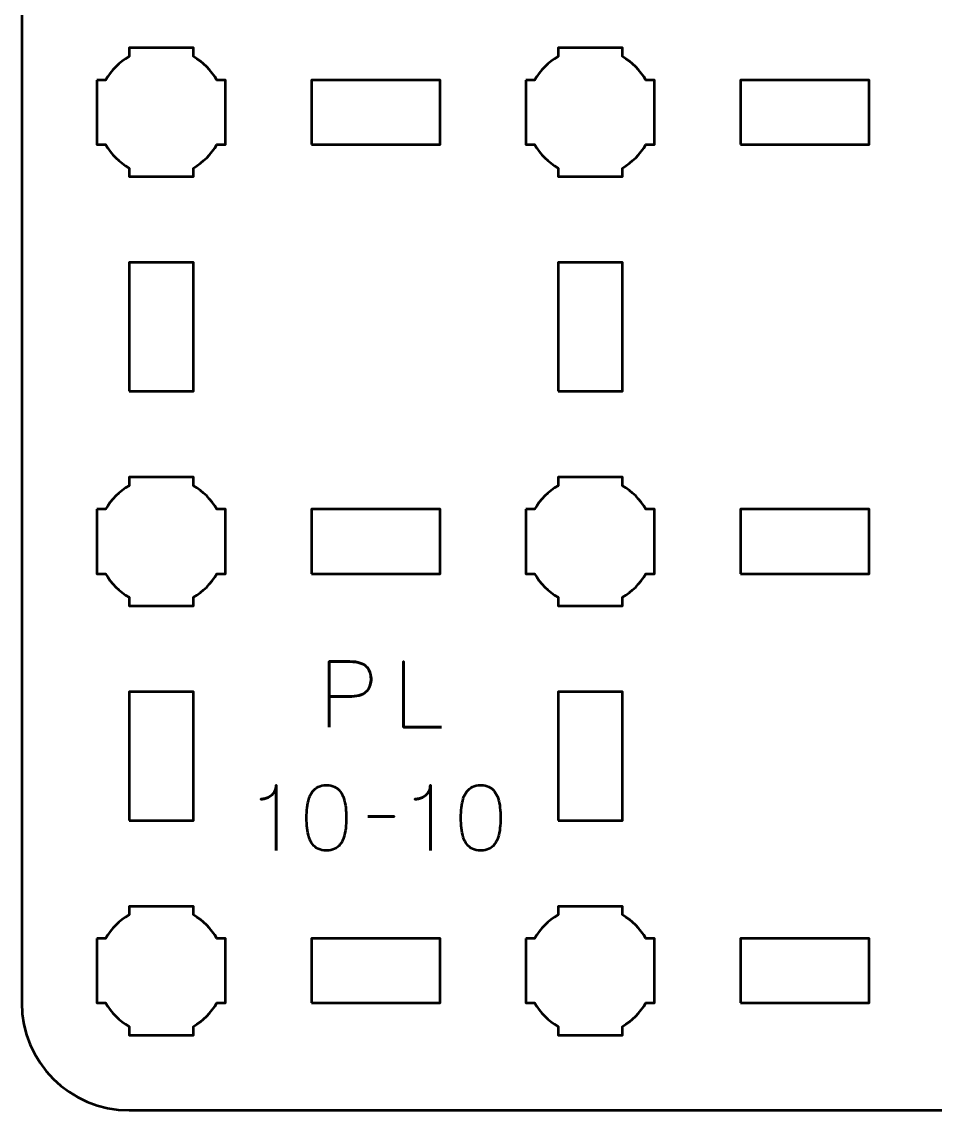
# Model space of a CAD drawing. Header units: centimetres. Extents: x -20.1 to -0.8, y -24.5 to -5.2.
# Drawn here: x -20.15 to -15.89, y -24.5 to -19.43 of the extents above; entities that cross this region are included whole.
import ezdxf

# ---------------------------------------------------------------- set-up
doc = ezdxf.new("R2010")
doc.units = ezdxf.units.CM
doc.header["$MEASUREMENT"] = 0
doc.layers.add('Layer 1', color=7, linetype='Continuous')

msp = doc.modelspace()

# ---------------------------------------------------------------- linework, layer by layer
at = {"layer": 'Layer 1', "lineweight": 53}
for points in [[(-18.8, -20), (-18.2, -20), (-18.2, -19.7), (-18.8, -19.7), (-18.8, -20)], [(-16.8, -20), (-16.2, -20), (-16.2, -19.7), (-16.8, -19.7), (-16.8, -20)], [(-19.65, -21.15), (-19.35, -21.15), (-19.35, -20.55), (-19.65, -20.55), (-19.65, -21.15)], [(-17.65, -21.15), (-17.35, -21.15), (-17.35, -20.55), (-17.65, -20.55), (-17.65, -21.15)], [(-18.8, -22), (-18.2, -22), (-18.2, -21.7), (-18.8, -21.7), (-18.8, -22)], [(-16.8, -22), (-16.2, -22), (-16.2, -21.7), (-16.8, -21.7), (-16.8, -22)], [(-19.65, -23.15), (-19.35, -23.15), (-19.35, -22.55), (-19.65, -22.55), (-19.65, -23.15)], [(-17.65, -23.15), (-17.35, -23.15), (-17.35, -22.55), (-17.65, -22.55), (-17.65, -23.15)], [(-18.8, -24), (-18.2, -24), (-18.2, -23.7), (-18.8, -23.7), (-18.8, -24)], [(-16.8, -24), (-16.2, -24), (-16.2, -23.7), (-16.8, -23.7), (-16.8, -24)]]:
    msp.add_lwpolyline(points, close=True, dxfattribs=at)
for points, knots in [([(-20.15, -24), (-20.15, -24), (-20.15, -5.7), (-20.15, -5.7), (-20.15, -5.7), (-20.15, -5.42391), (-19.92609, -5.2), (-19.65, -5.2), (-19.65, -5.2), (-19.65, -5.2), (-1.35, -5.2), (-1.35, -5.2), (-1.35, -5.2), (-1.07391, -5.2), (-0.85, -5.42391), (-0.85, -5.7), (-0.85, -5.7), (-0.85, -5.7), (-0.85, -24), (-0.85, -24), (-0.85, -24), (-0.85, -24.27609), (-1.07391, -24.5), (-1.35, -24.5), (-1.35, -24.5), (-1.35, -24.5), (-19.65, -24.5), (-19.65, -24.5), (-19.65, -24.5), (-19.92609, -24.5), (-20.15, -24.27609), (-20.15, -24)], [0, 0, 0, 0, 0.125, 0.125, 0.125, 0.125, 0.25, 0.25, 0.25, 0.25, 0.375, 0.375, 0.375, 0.375, 0.5, 0.5, 0.5, 0.5, 0.625, 0.625, 0.625, 0.625, 0.75, 0.75, 0.75, 0.75, 0.875, 0.875, 0.875, 0.875, 1, 1, 1, 1]), ([(-19.8, -19.7), (-19.8, -19.7), (-19.75985, -19.7), (-19.75985, -19.7), (-19.75985, -19.7), (-19.7335, -19.65447), (-19.69553, -19.6165), (-19.65, -19.59015), (-19.65, -19.59015), (-19.65, -19.59015), (-19.65, -19.55), (-19.65, -19.55), (-19.65, -19.55), (-19.65, -19.55), (-19.5, -19.55), (-19.5, -19.55), (-19.5, -19.55), (-19.5, -19.55), (-19.35, -19.55), (-19.35, -19.55), (-19.35, -19.55), (-19.35, -19.55), (-19.35, -19.59015), (-19.35, -19.59015), (-19.35, -19.59015), (-19.30447, -19.6165), (-19.2665, -19.65447), (-19.24015, -19.7), (-19.24015, -19.7), (-19.24015, -19.7), (-19.2, -19.7), (-19.2, -19.7), (-19.2, -19.7), (-19.2, -19.7), (-19.2, -19.85), (-19.2, -19.85), (-19.2, -19.85), (-19.2, -19.85), (-19.2, -20), (-19.2, -20), (-19.2, -20), (-19.2, -20), (-19.24015, -20), (-19.24015, -20), (-19.24015, -20), (-19.2665, -20.04553), (-19.30447, -20.0835), (-19.35, -20.10985), (-19.35, -20.10985), (-19.35, -20.10985), (-19.35, -20.15), (-19.35, -20.15), (-19.35, -20.15), (-19.35, -20.15), (-19.5, -20.15), (-19.5, -20.15), (-19.5, -20.15), (-19.5, -20.15), (-19.65, -20.15), (-19.65, -20.15), (-19.65, -20.15), (-19.65, -20.15), (-19.65, -20.10985), (-19.65, -20.10985), (-19.65, -20.10985), (-19.69553, -20.0835), (-19.7335, -20.04553), (-19.75985, -20), (-19.75985, -20), (-19.75985, -20), (-19.8, -20), (-19.8, -20), (-19.8, -20), (-19.8, -20), (-19.8, -19.85), (-19.8, -19.85), (-19.8, -19.85), (-19.8, -19.85), (-19.8, -19.7), (-19.8, -19.7)], [0, 0, 0, 0, 0.05, 0.05, 0.05, 0.05, 0.1, 0.1, 0.1, 0.1, 0.15, 0.15, 0.15, 0.15, 0.2, 0.2, 0.2, 0.2, 0.25, 0.25, 0.25, 0.25, 0.3, 0.3, 0.3, 0.3, 0.35, 0.35, 0.35, 0.35, 0.4, 0.4, 0.4, 0.4, 0.45, 0.45, 0.45, 0.45, 0.5, 0.5, 0.5, 0.5, 0.55, 0.55, 0.55, 0.55, 0.6, 0.6, 0.6, 0.6, 0.65, 0.65, 0.65, 0.65, 0.7, 0.7, 0.7, 0.7, 0.75, 0.75, 0.75, 0.75, 0.8, 0.8, 0.8, 0.8, 0.85, 0.85, 0.85, 0.85, 0.9, 0.9, 0.9, 0.9, 0.95, 0.95, 0.95, 0.95, 1, 1, 1, 1]), ([(-17.8, -19.7), (-17.8, -19.7), (-17.75985, -19.7), (-17.75985, -19.7), (-17.75985, -19.7), (-17.7335, -19.65447), (-17.69553, -19.6165), (-17.65, -19.59015), (-17.65, -19.59015), (-17.65, -19.59015), (-17.65, -19.55), (-17.65, -19.55), (-17.65, -19.55), (-17.65, -19.55), (-17.5, -19.55), (-17.5, -19.55), (-17.5, -19.55), (-17.5, -19.55), (-17.35, -19.55), (-17.35, -19.55), (-17.35, -19.55), (-17.35, -19.55), (-17.35, -19.59015), (-17.35, -19.59015), (-17.35, -19.59015), (-17.30447, -19.6165), (-17.2665, -19.65447), (-17.24015, -19.7), (-17.24015, -19.7), (-17.24015, -19.7), (-17.2, -19.7), (-17.2, -19.7), (-17.2, -19.7), (-17.2, -19.7), (-17.2, -19.85), (-17.2, -19.85), (-17.2, -19.85), (-17.2, -19.85), (-17.2, -20), (-17.2, -20), (-17.2, -20), (-17.2, -20), (-17.24015, -20), (-17.24015, -20), (-17.24015, -20), (-17.2665, -20.04553), (-17.30447, -20.0835), (-17.35, -20.10985), (-17.35, -20.10985), (-17.35, -20.10985), (-17.35, -20.15), (-17.35, -20.15), (-17.35, -20.15), (-17.35, -20.15), (-17.5, -20.15), (-17.5, -20.15), (-17.5, -20.15), (-17.5, -20.15), (-17.65, -20.15), (-17.65, -20.15), (-17.65, -20.15), (-17.65, -20.15), (-17.65, -20.10985), (-17.65, -20.10985), (-17.65, -20.10985), (-17.69553, -20.0835), (-17.7335, -20.04553), (-17.75985, -20), (-17.75985, -20), (-17.75985, -20), (-17.8, -20), (-17.8, -20), (-17.8, -20), (-17.8, -20), (-17.8, -19.85), (-17.8, -19.85), (-17.8, -19.85), (-17.8, -19.85), (-17.8, -19.7), (-17.8, -19.7)], [0, 0, 0, 0, 0.05, 0.05, 0.05, 0.05, 0.1, 0.1, 0.1, 0.1, 0.15, 0.15, 0.15, 0.15, 0.2, 0.2, 0.2, 0.2, 0.25, 0.25, 0.25, 0.25, 0.3, 0.3, 0.3, 0.3, 0.35, 0.35, 0.35, 0.35, 0.4, 0.4, 0.4, 0.4, 0.45, 0.45, 0.45, 0.45, 0.5, 0.5, 0.5, 0.5, 0.55, 0.55, 0.55, 0.55, 0.6, 0.6, 0.6, 0.6, 0.65, 0.65, 0.65, 0.65, 0.7, 0.7, 0.7, 0.7, 0.75, 0.75, 0.75, 0.75, 0.8, 0.8, 0.8, 0.8, 0.85, 0.85, 0.85, 0.85, 0.9, 0.9, 0.9, 0.9, 0.95, 0.95, 0.95, 0.95, 1, 1, 1, 1]), ([(-19.8, -21.7), (-19.8, -21.7), (-19.75985, -21.7), (-19.75985, -21.7), (-19.75985, -21.7), (-19.7335, -21.65447), (-19.69553, -21.6165), (-19.65, -21.59015), (-19.65, -21.59015), (-19.65, -21.59015), (-19.65, -21.55), (-19.65, -21.55), (-19.65, -21.55), (-19.65, -21.55), (-19.5, -21.55), (-19.5, -21.55), (-19.5, -21.55), (-19.5, -21.55), (-19.35, -21.55), (-19.35, -21.55), (-19.35, -21.55), (-19.35, -21.55), (-19.35, -21.59015), (-19.35, -21.59015), (-19.35, -21.59015), (-19.30447, -21.6165), (-19.2665, -21.65447), (-19.24015, -21.7), (-19.24015, -21.7), (-19.24015, -21.7), (-19.2, -21.7), (-19.2, -21.7), (-19.2, -21.7), (-19.2, -21.7), (-19.2, -21.85), (-19.2, -21.85), (-19.2, -21.85), (-19.2, -21.85), (-19.2, -22), (-19.2, -22), (-19.2, -22), (-19.2, -22), (-19.24015, -22), (-19.24015, -22), (-19.24015, -22), (-19.2665, -22.04553), (-19.30447, -22.0835), (-19.35, -22.10985), (-19.35, -22.10985), (-19.35, -22.10985), (-19.35, -22.15), (-19.35, -22.15), (-19.35, -22.15), (-19.35, -22.15), (-19.5, -22.15), (-19.5, -22.15), (-19.5, -22.15), (-19.5, -22.15), (-19.65, -22.15), (-19.65, -22.15), (-19.65, -22.15), (-19.65, -22.15), (-19.65, -22.10985), (-19.65, -22.10985), (-19.65, -22.10985), (-19.69553, -22.0835), (-19.7335, -22.04553), (-19.75985, -22), (-19.75985, -22), (-19.75985, -22), (-19.8, -22), (-19.8, -22), (-19.8, -22), (-19.8, -22), (-19.8, -21.85), (-19.8, -21.85), (-19.8, -21.85), (-19.8, -21.85), (-19.8, -21.7), (-19.8, -21.7)], [0, 0, 0, 0, 0.05, 0.05, 0.05, 0.05, 0.1, 0.1, 0.1, 0.1, 0.15, 0.15, 0.15, 0.15, 0.2, 0.2, 0.2, 0.2, 0.25, 0.25, 0.25, 0.25, 0.3, 0.3, 0.3, 0.3, 0.35, 0.35, 0.35, 0.35, 0.4, 0.4, 0.4, 0.4, 0.45, 0.45, 0.45, 0.45, 0.5, 0.5, 0.5, 0.5, 0.55, 0.55, 0.55, 0.55, 0.6, 0.6, 0.6, 0.6, 0.65, 0.65, 0.65, 0.65, 0.7, 0.7, 0.7, 0.7, 0.75, 0.75, 0.75, 0.75, 0.8, 0.8, 0.8, 0.8, 0.85, 0.85, 0.85, 0.85, 0.9, 0.9, 0.9, 0.9, 0.95, 0.95, 0.95, 0.95, 1, 1, 1, 1]), ([(-17.8, -21.7), (-17.8, -21.7), (-17.75985, -21.7), (-17.75985, -21.7), (-17.75985, -21.7), (-17.7335, -21.65447), (-17.69553, -21.6165), (-17.65, -21.59015), (-17.65, -21.59015), (-17.65, -21.59015), (-17.65, -21.55), (-17.65, -21.55), (-17.65, -21.55), (-17.65, -21.55), (-17.5, -21.55), (-17.5, -21.55), (-17.5, -21.55), (-17.5, -21.55), (-17.35, -21.55), (-17.35, -21.55), (-17.35, -21.55), (-17.35, -21.55), (-17.35, -21.59015), (-17.35, -21.59015), (-17.35, -21.59015), (-17.30447, -21.6165), (-17.2665, -21.65447), (-17.24015, -21.7), (-17.24015, -21.7), (-17.24015, -21.7), (-17.2, -21.7), (-17.2, -21.7), (-17.2, -21.7), (-17.2, -21.7), (-17.2, -21.85), (-17.2, -21.85), (-17.2, -21.85), (-17.2, -21.85), (-17.2, -22), (-17.2, -22), (-17.2, -22), (-17.2, -22), (-17.24015, -22), (-17.24015, -22), (-17.24015, -22), (-17.2665, -22.04553), (-17.30447, -22.0835), (-17.35, -22.10985), (-17.35, -22.10985), (-17.35, -22.10985), (-17.35, -22.15), (-17.35, -22.15), (-17.35, -22.15), (-17.35, -22.15), (-17.5, -22.15), (-17.5, -22.15), (-17.5, -22.15), (-17.5, -22.15), (-17.65, -22.15), (-17.65, -22.15), (-17.65, -22.15), (-17.65, -22.15), (-17.65, -22.10985), (-17.65, -22.10985), (-17.65, -22.10985), (-17.69553, -22.0835), (-17.7335, -22.04553), (-17.75985, -22), (-17.75985, -22), (-17.75985, -22), (-17.8, -22), (-17.8, -22), (-17.8, -22), (-17.8, -22), (-17.8, -21.85), (-17.8, -21.85), (-17.8, -21.85), (-17.8, -21.85), (-17.8, -21.7), (-17.8, -21.7)], [0, 0, 0, 0, 0.05, 0.05, 0.05, 0.05, 0.1, 0.1, 0.1, 0.1, 0.15, 0.15, 0.15, 0.15, 0.2, 0.2, 0.2, 0.2, 0.25, 0.25, 0.25, 0.25, 0.3, 0.3, 0.3, 0.3, 0.35, 0.35, 0.35, 0.35, 0.4, 0.4, 0.4, 0.4, 0.45, 0.45, 0.45, 0.45, 0.5, 0.5, 0.5, 0.5, 0.55, 0.55, 0.55, 0.55, 0.6, 0.6, 0.6, 0.6, 0.65, 0.65, 0.65, 0.65, 0.7, 0.7, 0.7, 0.7, 0.75, 0.75, 0.75, 0.75, 0.8, 0.8, 0.8, 0.8, 0.85, 0.85, 0.85, 0.85, 0.9, 0.9, 0.9, 0.9, 0.95, 0.95, 0.95, 0.95, 1, 1, 1, 1]), ([(-19.8, -23.7), (-19.8, -23.7), (-19.75985, -23.7), (-19.75985, -23.7), (-19.75985, -23.7), (-19.7335, -23.65447), (-19.69553, -23.6165), (-19.65, -23.59015), (-19.65, -23.59015), (-19.65, -23.59015), (-19.65, -23.55), (-19.65, -23.55), (-19.65, -23.55), (-19.65, -23.55), (-19.5, -23.55), (-19.5, -23.55), (-19.5, -23.55), (-19.5, -23.55), (-19.35, -23.55), (-19.35, -23.55), (-19.35, -23.55), (-19.35, -23.55), (-19.35, -23.59015), (-19.35, -23.59015), (-19.35, -23.59015), (-19.30447, -23.6165), (-19.2665, -23.65447), (-19.24015, -23.7), (-19.24015, -23.7), (-19.24015, -23.7), (-19.2, -23.7), (-19.2, -23.7), (-19.2, -23.7), (-19.2, -23.7), (-19.2, -23.85), (-19.2, -23.85), (-19.2, -23.85), (-19.2, -23.85), (-19.2, -24), (-19.2, -24), (-19.2, -24), (-19.2, -24), (-19.24015, -24), (-19.24015, -24), (-19.24015, -24), (-19.2665, -24.04553), (-19.30447, -24.0835), (-19.35, -24.10985), (-19.35, -24.10985), (-19.35, -24.10985), (-19.35, -24.15), (-19.35, -24.15), (-19.35, -24.15), (-19.35, -24.15), (-19.5, -24.15), (-19.5, -24.15), (-19.5, -24.15), (-19.5, -24.15), (-19.65, -24.15), (-19.65, -24.15), (-19.65, -24.15), (-19.65, -24.15), (-19.65, -24.10985), (-19.65, -24.10985), (-19.65, -24.10985), (-19.69553, -24.0835), (-19.7335, -24.04553), (-19.75985, -24), (-19.75985, -24), (-19.75985, -24), (-19.8, -24), (-19.8, -24), (-19.8, -24), (-19.8, -24), (-19.8, -23.85), (-19.8, -23.85), (-19.8, -23.85), (-19.8, -23.85), (-19.8, -23.7), (-19.8, -23.7)], [0, 0, 0, 0, 0.05, 0.05, 0.05, 0.05, 0.1, 0.1, 0.1, 0.1, 0.15, 0.15, 0.15, 0.15, 0.2, 0.2, 0.2, 0.2, 0.25, 0.25, 0.25, 0.25, 0.3, 0.3, 0.3, 0.3, 0.35, 0.35, 0.35, 0.35, 0.4, 0.4, 0.4, 0.4, 0.45, 0.45, 0.45, 0.45, 0.5, 0.5, 0.5, 0.5, 0.55, 0.55, 0.55, 0.55, 0.6, 0.6, 0.6, 0.6, 0.65, 0.65, 0.65, 0.65, 0.7, 0.7, 0.7, 0.7, 0.75, 0.75, 0.75, 0.75, 0.8, 0.8, 0.8, 0.8, 0.85, 0.85, 0.85, 0.85, 0.9, 0.9, 0.9, 0.9, 0.95, 0.95, 0.95, 0.95, 1, 1, 1, 1]), ([(-17.8, -23.7), (-17.8, -23.7), (-17.75985, -23.7), (-17.75985, -23.7), (-17.75985, -23.7), (-17.7335, -23.65447), (-17.69553, -23.6165), (-17.65, -23.59015), (-17.65, -23.59015), (-17.65, -23.59015), (-17.65, -23.55), (-17.65, -23.55), (-17.65, -23.55), (-17.65, -23.55), (-17.5, -23.55), (-17.5, -23.55), (-17.5, -23.55), (-17.5, -23.55), (-17.35, -23.55), (-17.35, -23.55), (-17.35, -23.55), (-17.35, -23.55), (-17.35, -23.59015), (-17.35, -23.59015), (-17.35, -23.59015), (-17.30447, -23.6165), (-17.2665, -23.65447), (-17.24015, -23.7), (-17.24015, -23.7), (-17.24015, -23.7), (-17.2, -23.7), (-17.2, -23.7), (-17.2, -23.7), (-17.2, -23.7), (-17.2, -23.85), (-17.2, -23.85), (-17.2, -23.85), (-17.2, -23.85), (-17.2, -24), (-17.2, -24), (-17.2, -24), (-17.2, -24), (-17.24015, -24), (-17.24015, -24), (-17.24015, -24), (-17.2665, -24.04553), (-17.30447, -24.0835), (-17.35, -24.10985), (-17.35, -24.10985), (-17.35, -24.10985), (-17.35, -24.15), (-17.35, -24.15), (-17.35, -24.15), (-17.35, -24.15), (-17.5, -24.15), (-17.5, -24.15), (-17.5, -24.15), (-17.5, -24.15), (-17.65, -24.15), (-17.65, -24.15), (-17.65, -24.15), (-17.65, -24.15), (-17.65, -24.10985), (-17.65, -24.10985), (-17.65, -24.10985), (-17.69553, -24.0835), (-17.7335, -24.04553), (-17.75985, -24), (-17.75985, -24), (-17.75985, -24), (-17.8, -24), (-17.8, -24), (-17.8, -24), (-17.8, -24), (-17.8, -23.85), (-17.8, -23.85), (-17.8, -23.85), (-17.8, -23.85), (-17.8, -23.7), (-17.8, -23.7)], [0, 0, 0, 0, 0.05, 0.05, 0.05, 0.05, 0.1, 0.1, 0.1, 0.1, 0.15, 0.15, 0.15, 0.15, 0.2, 0.2, 0.2, 0.2, 0.25, 0.25, 0.25, 0.25, 0.3, 0.3, 0.3, 0.3, 0.35, 0.35, 0.35, 0.35, 0.4, 0.4, 0.4, 0.4, 0.45, 0.45, 0.45, 0.45, 0.5, 0.5, 0.5, 0.5, 0.55, 0.55, 0.55, 0.55, 0.6, 0.6, 0.6, 0.6, 0.65, 0.65, 0.65, 0.65, 0.7, 0.7, 0.7, 0.7, 0.75, 0.75, 0.75, 0.75, 0.8, 0.8, 0.8, 0.8, 0.85, 0.85, 0.85, 0.85, 0.9, 0.9, 0.9, 0.9, 0.95, 0.95, 0.95, 0.95, 1, 1, 1, 1])]:
    msp.add_open_spline(points, degree=3, knots=knots, dxfattribs=at)
at = {"layer": 'Layer 1', "color": 5, "lineweight": 53}
for points, knots in [([(-18.71741, -22.71494), (-18.71741, -22.71494), (-18.71741, -22.40972), (-18.71741, -22.40972), (-18.71741, -22.40972), (-18.71741, -22.40972), (-18.62004, -22.40972), (-18.62004, -22.40972), (-18.62004, -22.40972), (-18.60057, -22.40979), (-18.58456, -22.41198), (-18.57193, -22.41621), (-18.57193, -22.41621), (-18.55937, -22.42037), (-18.54949, -22.42616), (-18.54236, -22.4335), (-18.54236, -22.4335), (-18.53524, -22.44076), (-18.53016, -22.44909), (-18.52705, -22.45847), (-18.52705, -22.45847), (-18.52402, -22.46786), (-18.52226, -22.47766), (-18.52183, -22.48804), (-18.52183, -22.48804), (-18.52134, -22.49841), (-18.52254, -22.50857), (-18.52536, -22.51844), (-18.52536, -22.51844), (-18.52825, -22.52832), (-18.53312, -22.53728), (-18.54011, -22.54533), (-18.54011, -22.54533), (-18.54702, -22.55337), (-18.5564, -22.55979), (-18.56819, -22.56452), (-18.56819, -22.56452), (-18.57997, -22.56931), (-18.59457, -22.57171), (-18.612, -22.57185), (-18.612, -22.57185), (-18.612, -22.57185), (-18.71741, -22.57185), (-18.71741, -22.57185), (-18.71741, -22.57185), (-18.71741, -22.57185), (-18.612, -22.57185), (-18.612, -22.57185), (-18.612, -22.57185), (-18.59493, -22.57171), (-18.58046, -22.56931), (-18.56875, -22.56452), (-18.56875, -22.56452), (-18.55697, -22.55979), (-18.54758, -22.55337), (-18.54053, -22.54533), (-18.54053, -22.54533), (-18.53354, -22.53728), (-18.52853, -22.52832), (-18.52557, -22.51844), (-18.52557, -22.51844), (-18.52261, -22.50857), (-18.52134, -22.49841), (-18.52183, -22.48804), (-18.52183, -22.48804), (-18.52226, -22.47766), (-18.52402, -22.46786), (-18.52719, -22.45847), (-18.52719, -22.45847), (-18.5303, -22.44909), (-18.53552, -22.44076), (-18.54265, -22.4335), (-18.54265, -22.4335), (-18.54984, -22.42616), (-18.55972, -22.42037), (-18.57228, -22.41621), (-18.57228, -22.41621), (-18.58491, -22.41198), (-18.60078, -22.40979), (-18.62004, -22.40972), (-18.62004, -22.40972), (-18.62004, -22.40972), (-18.71741, -22.40972), (-18.71741, -22.40972), (-18.71741, -22.40972), (-18.71741, -22.40972), (-18.71741, -22.71494), (-18.71741, -22.71494)], [0, 0, 0, 0, 0.0454545, 0.0454545, 0.0454545, 0.0454545, 0.0909091, 0.0909091, 0.0909091, 0.0909091, 0.1363636, 0.1363636, 0.1363636, 0.1363636, 0.1818182, 0.1818182, 0.1818182, 0.1818182, 0.2272727, 0.2272727, 0.2272727, 0.2272727, 0.2727273, 0.2727273, 0.2727273, 0.2727273, 0.3181818, 0.3181818, 0.3181818, 0.3181818, 0.3636364, 0.3636364, 0.3636364, 0.3636364, 0.4090909, 0.4090909, 0.4090909, 0.4090909, 0.4545455, 0.4545455, 0.4545455, 0.4545455, 0.5, 0.5, 0.5, 0.5, 0.5454545, 0.5454545, 0.5454545, 0.5454545, 0.5909091, 0.5909091, 0.5909091, 0.5909091, 0.6363636, 0.6363636, 0.6363636, 0.6363636, 0.6818182, 0.6818182, 0.6818182, 0.6818182, 0.7272727, 0.7272727, 0.7272727, 0.7272727, 0.7727273, 0.7727273, 0.7727273, 0.7727273, 0.8181818, 0.8181818, 0.8181818, 0.8181818, 0.8636364, 0.8636364, 0.8636364, 0.8636364, 0.9090909, 0.9090909, 0.9090909, 0.9090909, 0.9545455, 0.9545455, 0.9545455, 0.9545455, 1, 1, 1, 1]), ([(-18.19291, -22.71494), (-18.19291, -22.71494), (-18.37113, -22.71494), (-18.37113, -22.71494), (-18.37113, -22.71494), (-18.37113, -22.71494), (-18.37113, -22.40972), (-18.37113, -22.40972), (-18.37113, -22.40972), (-18.37113, -22.40972), (-18.37113, -22.71494), (-18.37113, -22.71494), (-18.37113, -22.71494), (-18.37113, -22.71494), (-18.19291, -22.71494), (-18.19291, -22.71494)], [0, 0, 0, 0, 0.25, 0.25, 0.25, 0.25, 0.5, 0.5, 0.5, 0.5, 0.75, 0.75, 0.75, 0.75, 1, 1, 1, 1]), ([(-18.96421, -23.29025), (-18.96421, -23.29025), (-18.96421, -22.98503), (-18.96421, -22.98503), (-18.96421, -22.98503), (-18.96428, -22.9954), (-18.96612, -23.00429), (-18.96965, -23.0117), (-18.96965, -23.0117), (-18.9731, -23.01918), (-18.97769, -23.02532), (-18.98333, -23.03025), (-18.98333, -23.03025), (-18.98898, -23.03519), (-18.99505, -23.03914), (-19.00154, -23.04211), (-19.00154, -23.04211), (-19.00803, -23.045), (-19.01431, -23.04719), (-19.02038, -23.04853), (-19.02038, -23.04853), (-19.02651, -23.04994), (-19.03174, -23.05079), (-19.03618, -23.05107), (-19.03618, -23.05107), (-19.03174, -23.05079), (-19.02651, -23.04994), (-19.02038, -23.04853), (-19.02038, -23.04853), (-19.01431, -23.04719), (-19.00803, -23.045), (-19.00154, -23.04211), (-19.00154, -23.04211), (-18.99505, -23.03914), (-18.98898, -23.03519), (-18.98333, -23.03025), (-18.98333, -23.03025), (-18.97769, -23.02532), (-18.9731, -23.01918), (-18.96965, -23.0117), (-18.96965, -23.0117), (-18.96612, -23.00429), (-18.96428, -22.9954), (-18.96421, -22.98503), (-18.96421, -22.98503), (-18.96421, -22.98503), (-18.96421, -23.29025), (-18.96421, -23.29025)], [0, 0, 0, 0, 0.0833333, 0.0833333, 0.0833333, 0.0833333, 0.1666667, 0.1666667, 0.1666667, 0.1666667, 0.25, 0.25, 0.25, 0.25, 0.3333333, 0.3333333, 0.3333333, 0.3333333, 0.4166667, 0.4166667, 0.4166667, 0.4166667, 0.5, 0.5, 0.5, 0.5, 0.5833333, 0.5833333, 0.5833333, 0.5833333, 0.6666667, 0.6666667, 0.6666667, 0.6666667, 0.75, 0.75, 0.75, 0.75, 0.8333333, 0.8333333, 0.8333333, 0.8333333, 0.9166667, 0.9166667, 0.9166667, 0.9166667, 1, 1, 1, 1]), ([(-18.72969, -23.29025), (-18.71488, -23.29018), (-18.70211, -23.28757), (-18.69145, -23.28249), (-18.69145, -23.28249), (-18.68087, -23.27741), (-18.67205, -23.27014), (-18.665, -23.2609), (-18.665, -23.2609), (-18.65801, -23.25159), (-18.65251, -23.24058), (-18.64842, -23.22788), (-18.64842, -23.22788), (-18.64439, -23.21518), (-18.6415, -23.20128), (-18.63988, -23.18604), (-18.63988, -23.18604), (-18.63818, -23.1708), (-18.63734, -23.15478), (-18.63741, -23.13785), (-18.63741, -23.13785), (-18.63734, -23.12099), (-18.63818, -23.10497), (-18.63988, -23.0898), (-18.63988, -23.0898), (-18.6415, -23.07463), (-18.64439, -23.06066), (-18.64842, -23.04796), (-18.64842, -23.04796), (-18.65251, -23.03533), (-18.65801, -23.02433), (-18.665, -23.01494), (-18.665, -23.01494), (-18.67205, -23.00563), (-18.68087, -22.99836), (-18.69145, -22.99328), (-18.69145, -22.99328), (-18.70211, -22.98813), (-18.71488, -22.98552), (-18.72969, -22.98545), (-18.72969, -22.98545), (-18.74451, -22.98552), (-18.75728, -22.98813), (-18.76794, -22.99328), (-18.76794, -22.99328), (-18.77852, -22.99836), (-18.78734, -23.00563), (-18.79439, -23.01494), (-18.79439, -23.01494), (-18.80138, -23.02433), (-18.80688, -23.03533), (-18.81097, -23.04796), (-18.81097, -23.04796), (-18.815, -23.06066), (-18.81789, -23.07463), (-18.81951, -23.0898), (-18.81951, -23.0898), (-18.8212, -23.10497), (-18.82205, -23.12099), (-18.82198, -23.13785), (-18.82198, -23.13785), (-18.82205, -23.15478), (-18.8212, -23.1708), (-18.81951, -23.18604), (-18.81951, -23.18604), (-18.81789, -23.20128), (-18.815, -23.21518), (-18.81097, -23.22788), (-18.81097, -23.22788), (-18.80688, -23.24058), (-18.80138, -23.25159), (-18.79439, -23.2609), (-18.79439, -23.2609), (-18.78734, -23.27014), (-18.77852, -23.27741), (-18.76794, -23.28249), (-18.76794, -23.28249), (-18.75728, -23.28757), (-18.74451, -23.29018), (-18.72969, -23.29025)], [0, 0, 0, 0, 0.05, 0.05, 0.05, 0.05, 0.1, 0.1, 0.1, 0.1, 0.15, 0.15, 0.15, 0.15, 0.2, 0.2, 0.2, 0.2, 0.25, 0.25, 0.25, 0.25, 0.3, 0.3, 0.3, 0.3, 0.35, 0.35, 0.35, 0.35, 0.4, 0.4, 0.4, 0.4, 0.45, 0.45, 0.45, 0.45, 0.5, 0.5, 0.5, 0.5, 0.55, 0.55, 0.55, 0.55, 0.6, 0.6, 0.6, 0.6, 0.65, 0.65, 0.65, 0.65, 0.7, 0.7, 0.7, 0.7, 0.75, 0.75, 0.75, 0.75, 0.8, 0.8, 0.8, 0.8, 0.85, 0.85, 0.85, 0.85, 0.9, 0.9, 0.9, 0.9, 0.95, 0.95, 0.95, 0.95, 1, 1, 1, 1]), ([(-18.72969, -23.29025), (-18.71488, -23.29018), (-18.70211, -23.28757), (-18.69145, -23.28249), (-18.69145, -23.28249), (-18.68087, -23.27741), (-18.67205, -23.27014), (-18.665, -23.2609), (-18.665, -23.2609), (-18.65801, -23.25159), (-18.65251, -23.24058), (-18.64842, -23.22788), (-18.64842, -23.22788), (-18.64439, -23.21518), (-18.6415, -23.20128), (-18.63988, -23.18604), (-18.63988, -23.18604), (-18.63818, -23.1708), (-18.63734, -23.15478), (-18.63741, -23.13785), (-18.63741, -23.13785), (-18.63734, -23.12099), (-18.63818, -23.10497), (-18.63988, -23.0898), (-18.63988, -23.0898), (-18.6415, -23.07463), (-18.64439, -23.06066), (-18.64842, -23.04796), (-18.64842, -23.04796), (-18.65251, -23.03533), (-18.65801, -23.02433), (-18.665, -23.01494), (-18.665, -23.01494), (-18.67205, -23.00563), (-18.68087, -22.99836), (-18.69145, -22.99328), (-18.69145, -22.99328), (-18.70211, -22.98813), (-18.71488, -22.98552), (-18.72969, -22.98545), (-18.72969, -22.98545), (-18.74451, -22.98552), (-18.75728, -22.98813), (-18.76794, -22.99328), (-18.76794, -22.99328), (-18.77852, -22.99836), (-18.78734, -23.00563), (-18.79439, -23.01494), (-18.79439, -23.01494), (-18.80138, -23.02433), (-18.80688, -23.03533), (-18.81097, -23.04796), (-18.81097, -23.04796), (-18.815, -23.06066), (-18.81789, -23.07463), (-18.81951, -23.0898), (-18.81951, -23.0898), (-18.8212, -23.10497), (-18.82205, -23.12099), (-18.82198, -23.13785), (-18.82198, -23.13785), (-18.82205, -23.15478), (-18.8212, -23.1708), (-18.81951, -23.18604), (-18.81951, -23.18604), (-18.81789, -23.20128), (-18.815, -23.21518), (-18.81097, -23.22788), (-18.81097, -23.22788), (-18.80688, -23.24058), (-18.80138, -23.25159), (-18.79439, -23.2609), (-18.79439, -23.2609), (-18.78734, -23.27014), (-18.77852, -23.27741), (-18.76794, -23.28249), (-18.76794, -23.28249), (-18.75728, -23.28757), (-18.74451, -23.29018), (-18.72969, -23.29025)], [0, 0, 0, 0, 0.05, 0.05, 0.05, 0.05, 0.1, 0.1, 0.1, 0.1, 0.15, 0.15, 0.15, 0.15, 0.2, 0.2, 0.2, 0.2, 0.25, 0.25, 0.25, 0.25, 0.3, 0.3, 0.3, 0.3, 0.35, 0.35, 0.35, 0.35, 0.4, 0.4, 0.4, 0.4, 0.45, 0.45, 0.45, 0.45, 0.5, 0.5, 0.5, 0.5, 0.55, 0.55, 0.55, 0.55, 0.6, 0.6, 0.6, 0.6, 0.65, 0.65, 0.65, 0.65, 0.7, 0.7, 0.7, 0.7, 0.75, 0.75, 0.75, 0.75, 0.8, 0.8, 0.8, 0.8, 0.85, 0.85, 0.85, 0.85, 0.9, 0.9, 0.9, 0.9, 0.95, 0.95, 0.95, 0.95, 1, 1, 1, 1]), ([(-18.24498, -23.29025), (-18.24498, -23.29025), (-18.24498, -22.98503), (-18.24498, -22.98503), (-18.24498, -22.98503), (-18.24505, -22.9954), (-18.24689, -23.00429), (-18.25042, -23.0117), (-18.25042, -23.0117), (-18.25387, -23.01918), (-18.25846, -23.02532), (-18.2641, -23.03025), (-18.2641, -23.03025), (-18.26975, -23.03519), (-18.27582, -23.03914), (-18.28231, -23.04211), (-18.28231, -23.04211), (-18.2888, -23.045), (-18.29508, -23.04719), (-18.30115, -23.04853), (-18.30115, -23.04853), (-18.30728, -23.04994), (-18.31251, -23.05079), (-18.31695, -23.05107), (-18.31695, -23.05107), (-18.31251, -23.05079), (-18.30728, -23.04994), (-18.30115, -23.04853), (-18.30115, -23.04853), (-18.29508, -23.04719), (-18.2888, -23.045), (-18.28231, -23.04211), (-18.28231, -23.04211), (-18.27582, -23.03914), (-18.26975, -23.03519), (-18.2641, -23.03025), (-18.2641, -23.03025), (-18.25846, -23.02532), (-18.25387, -23.01918), (-18.25042, -23.0117), (-18.25042, -23.0117), (-18.24689, -23.00429), (-18.24505, -22.9954), (-18.24498, -22.98503), (-18.24498, -22.98503), (-18.24498, -22.98503), (-18.24498, -23.29025), (-18.24498, -23.29025)], [0, 0, 0, 0, 0.0833333, 0.0833333, 0.0833333, 0.0833333, 0.1666667, 0.1666667, 0.1666667, 0.1666667, 0.25, 0.25, 0.25, 0.25, 0.3333333, 0.3333333, 0.3333333, 0.3333333, 0.4166667, 0.4166667, 0.4166667, 0.4166667, 0.5, 0.5, 0.5, 0.5, 0.5833333, 0.5833333, 0.5833333, 0.5833333, 0.6666667, 0.6666667, 0.6666667, 0.6666667, 0.75, 0.75, 0.75, 0.75, 0.8333333, 0.8333333, 0.8333333, 0.8333333, 0.9166667, 0.9166667, 0.9166667, 0.9166667, 1, 1, 1, 1]), ([(-18.01046, -23.29025), (-17.99565, -23.29018), (-17.98288, -23.28757), (-17.97222, -23.28249), (-17.97222, -23.28249), (-17.96164, -23.27741), (-17.95282, -23.27014), (-17.94577, -23.2609), (-17.94577, -23.2609), (-17.93878, -23.25159), (-17.93328, -23.24058), (-17.92919, -23.22788), (-17.92919, -23.22788), (-17.92516, -23.21518), (-17.92227, -23.20128), (-17.92065, -23.18604), (-17.92065, -23.18604), (-17.91895, -23.1708), (-17.91811, -23.15478), (-17.91818, -23.13785), (-17.91818, -23.13785), (-17.91811, -23.12099), (-17.91895, -23.10497), (-17.92065, -23.0898), (-17.92065, -23.0898), (-17.92227, -23.07463), (-17.92516, -23.06066), (-17.92919, -23.04796), (-17.92919, -23.04796), (-17.93328, -23.03533), (-17.93878, -23.02433), (-17.94577, -23.01494), (-17.94577, -23.01494), (-17.95282, -23.00563), (-17.96164, -22.99836), (-17.97222, -22.99328), (-17.97222, -22.99328), (-17.98288, -22.98813), (-17.99565, -22.98552), (-18.01046, -22.98545), (-18.01046, -22.98545), (-18.02528, -22.98552), (-18.03805, -22.98813), (-18.04871, -22.99328), (-18.04871, -22.99328), (-18.05929, -22.99836), (-18.06811, -23.00563), (-18.07516, -23.01494), (-18.07516, -23.01494), (-18.08215, -23.02433), (-18.08765, -23.03533), (-18.09174, -23.04796), (-18.09174, -23.04796), (-18.09577, -23.06066), (-18.09866, -23.07463), (-18.10028, -23.0898), (-18.10028, -23.0898), (-18.10197, -23.10497), (-18.10282, -23.12099), (-18.10275, -23.13785), (-18.10275, -23.13785), (-18.10282, -23.15478), (-18.10197, -23.1708), (-18.10028, -23.18604), (-18.10028, -23.18604), (-18.09866, -23.20128), (-18.09577, -23.21518), (-18.09174, -23.22788), (-18.09174, -23.22788), (-18.08765, -23.24058), (-18.08215, -23.25159), (-18.07516, -23.2609), (-18.07516, -23.2609), (-18.06811, -23.27014), (-18.05929, -23.27741), (-18.04871, -23.28249), (-18.04871, -23.28249), (-18.03805, -23.28757), (-18.02528, -23.29018), (-18.01046, -23.29025)], [0, 0, 0, 0, 0.05, 0.05, 0.05, 0.05, 0.1, 0.1, 0.1, 0.1, 0.15, 0.15, 0.15, 0.15, 0.2, 0.2, 0.2, 0.2, 0.25, 0.25, 0.25, 0.25, 0.3, 0.3, 0.3, 0.3, 0.35, 0.35, 0.35, 0.35, 0.4, 0.4, 0.4, 0.4, 0.45, 0.45, 0.45, 0.45, 0.5, 0.5, 0.5, 0.5, 0.55, 0.55, 0.55, 0.55, 0.6, 0.6, 0.6, 0.6, 0.65, 0.65, 0.65, 0.65, 0.7, 0.7, 0.7, 0.7, 0.75, 0.75, 0.75, 0.75, 0.8, 0.8, 0.8, 0.8, 0.85, 0.85, 0.85, 0.85, 0.9, 0.9, 0.9, 0.9, 0.95, 0.95, 0.95, 0.95, 1, 1, 1, 1]), ([(-18.01046, -23.29025), (-17.99565, -23.29018), (-17.98288, -23.28757), (-17.97222, -23.28249), (-17.97222, -23.28249), (-17.96164, -23.27741), (-17.95282, -23.27014), (-17.94577, -23.2609), (-17.94577, -23.2609), (-17.93878, -23.25159), (-17.93328, -23.24058), (-17.92919, -23.22788), (-17.92919, -23.22788), (-17.92516, -23.21518), (-17.92227, -23.20128), (-17.92065, -23.18604), (-17.92065, -23.18604), (-17.91895, -23.1708), (-17.91811, -23.15478), (-17.91818, -23.13785), (-17.91818, -23.13785), (-17.91811, -23.12099), (-17.91895, -23.10497), (-17.92065, -23.0898), (-17.92065, -23.0898), (-17.92227, -23.07463), (-17.92516, -23.06066), (-17.92919, -23.04796), (-17.92919, -23.04796), (-17.93328, -23.03533), (-17.93878, -23.02433), (-17.94577, -23.01494), (-17.94577, -23.01494), (-17.95282, -23.00563), (-17.96164, -22.99836), (-17.97222, -22.99328), (-17.97222, -22.99328), (-17.98288, -22.98813), (-17.99565, -22.98552), (-18.01046, -22.98545), (-18.01046, -22.98545), (-18.02528, -22.98552), (-18.03805, -22.98813), (-18.04871, -22.99328), (-18.04871, -22.99328), (-18.05929, -22.99836), (-18.06811, -23.00563), (-18.07516, -23.01494), (-18.07516, -23.01494), (-18.08215, -23.02433), (-18.08765, -23.03533), (-18.09174, -23.04796), (-18.09174, -23.04796), (-18.09577, -23.06066), (-18.09866, -23.07463), (-18.10028, -23.0898), (-18.10028, -23.0898), (-18.10197, -23.10497), (-18.10282, -23.12099), (-18.10275, -23.13785), (-18.10275, -23.13785), (-18.10282, -23.15478), (-18.10197, -23.1708), (-18.10028, -23.18604), (-18.10028, -23.18604), (-18.09866, -23.20128), (-18.09577, -23.21518), (-18.09174, -23.22788), (-18.09174, -23.22788), (-18.08765, -23.24058), (-18.08215, -23.25159), (-18.07516, -23.2609), (-18.07516, -23.2609), (-18.06811, -23.27014), (-18.05929, -23.27741), (-18.04871, -23.28249), (-18.04871, -23.28249), (-18.03805, -23.28757), (-18.02528, -23.29018), (-18.01046, -23.29025)], [0, 0, 0, 0, 0.05, 0.05, 0.05, 0.05, 0.1, 0.1, 0.1, 0.1, 0.15, 0.15, 0.15, 0.15, 0.2, 0.2, 0.2, 0.2, 0.25, 0.25, 0.25, 0.25, 0.3, 0.3, 0.3, 0.3, 0.35, 0.35, 0.35, 0.35, 0.4, 0.4, 0.4, 0.4, 0.45, 0.45, 0.45, 0.45, 0.5, 0.5, 0.5, 0.5, 0.55, 0.55, 0.55, 0.55, 0.6, 0.6, 0.6, 0.6, 0.65, 0.65, 0.65, 0.65, 0.7, 0.7, 0.7, 0.7, 0.75, 0.75, 0.75, 0.75, 0.8, 0.8, 0.8, 0.8, 0.85, 0.85, 0.85, 0.85, 0.9, 0.9, 0.9, 0.9, 0.95, 0.95, 0.95, 0.95, 1, 1, 1, 1]), ([(-18.53708, -23.13065), (-18.53708, -23.13065), (-18.41389, -23.13065), (-18.41389, -23.13065), (-18.41389, -23.13065), (-18.41389, -23.13065), (-18.53708, -23.13065), (-18.53708, -23.13065)], [0, 0, 0, 0, 0.5, 0.5, 0.5, 0.5, 1, 1, 1, 1])]:
    msp.add_open_spline(points, degree=3, knots=knots, dxfattribs=at)

doc.saveas('drawing.dxf')
